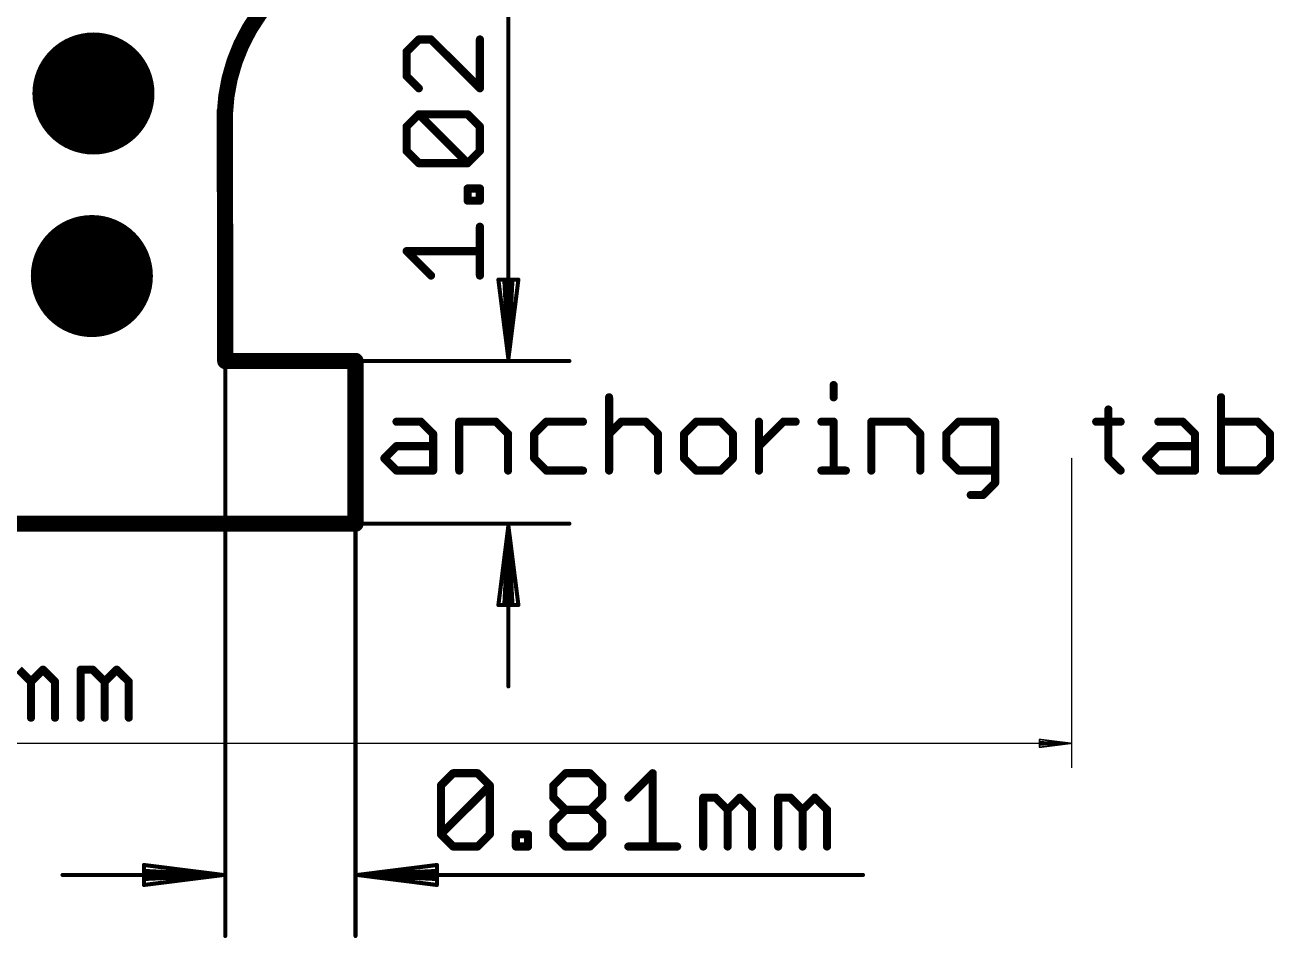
# Model space of a CAD drawing. Extents: x -2.9 to 20.2, y -3 to 22.1.
# Drawn here: x 7.18 to 14.98, y -2.99 to 2.71 of the extents above; entities that cross this region are included whole.
import ezdxf

# ---------------------------------------------------------------- set-up
doc = ezdxf.new("R2010")
doc.units = 0
for name, color, linetype in [('17', 82, 'CONTINUOUS'), ('20', 7, 'CONTINUOUS'), ('51', 254, 'CONTINUOUS')]:
    doc.layers.add(name, color=color, linetype=linetype)

# ---------------------------------------------------------------- blocks, each defined once
blk = doc.blocks.new('ROUNDP')
at = {"const_width": 0.5}
blk.add_lwpolyline([(0, -0.25, 1), (0, 0.25, 1), (0, -0.25)], format="xyb", dxfattribs=at)

msp = doc.modelspace()

# ---------------------------------------------------------------- linework, layer by layer
at = {"layer": '20'}
for points, const_width in [([(9.61, 3.25, 0.4142), (8.43, 2.15)], 0.1016), ([(8.4554, 2.17, 1), (8.4046, 2.17)], 0.0508), ([(8.4046, 2.1509, 1), (8.4554, 2.1491)], 0.0508), ([(8.4328, 0.635, 1), (8.4328, 0.5842)], 0.0508), ([(8.4074, 0.6096, 1), (8.4582, 0.6096)], 0.0508), ([(9.271, 0.6096, 1), (9.2202, 0.6096)], 0.0508), ([(9.2456, 0.5842, 1), (9.2456, 0.635)], 0.0508), ([(8.4328, -0.381, 1), (8.4328, -0.4318)], 0.0508), ([(8.4328, -0.4314, 1), (8.4328, -0.3814)], 0.05), ([(9.2202, -0.4064, 1), (9.271, -0.4064)], 0.0508), ([(9.2456, -0.4318, 1), (9.2456, -0.381)], 0.0508)]:
    msp.add_lwpolyline(points, format="xyb", dxfattribs=dict(at, const_width=const_width))
for points, const_width in [([(8.4328, 0.6096), (8.43, 2.17)], 0.1016), ([(9.2456, 0.6096), (8.4328, 0.6096)], 0.1016), ([(9.2456, -0.4064), (9.2456, 0.6096)], 0.1016), ([(-1.5624, -0.4064), (8.4328, -0.4064)], 0.1), ([(8.4328, -0.4064), (9.2456, -0.4064)], 0.1016)]:
    msp.add_lwpolyline(points, dxfattribs=dict(at, const_width=const_width))
at = {"layer": '51'}
for points, const_width in [([(10.2, 0.6223), (10.2, 3.7775)], 0.0254), ([(9.6409, 2.6175), (9.5646, 2.5412)], 0.0508), ([(9.7171, 2.6175), (9.6409, 2.6175)], 0.0508), ([(10.0222, 2.3124), (9.7171, 2.6175)], 0.0508), ([(10.0222, 2.6175), (10.0222, 2.3124)], 0.0508), ([(9.5646, 2.5412), (9.5646, 2.3887)], 0.0508), ([(9.5646, 2.3887), (9.6409, 2.3124)], 0.0508), ([(9.5646, 2.0734), (9.6409, 2.1497)], 0.0508), ([(9.6409, 2.1497), (9.9459, 2.1497)], 0.0508), ([(9.9459, 1.8446), (9.6409, 2.1497)], 0.0508), ([(9.9459, 2.1497), (10.0222, 2.0734)], 0.0508), ([(9.5646, 1.9209), (9.5646, 2.0734)], 0.0508), ([(10.0222, 2.0734), (10.0222, 1.9209)], 0.0508), ([(9.6409, 1.8446), (9.5646, 1.9209)], 0.0508), ([(10.0222, 1.9209), (9.9459, 1.8446)], 0.0508), ([(9.9459, 1.8446), (9.6409, 1.8446)], 0.0508), ([(9.9459, 1.6108), (9.9459, 1.687)], 0.0508), ([(9.9459, 1.687), (10.0222, 1.687)], 0.0508), ([(10.0222, 1.687), (10.0222, 1.6108)], 0.0508), ([(10.0222, 1.6108), (9.9459, 1.6108)], 0.0508), ([(10.0222, 1.143), (10.0222, 1.4481)], 0.0508), ([(9.7171, 1.143), (9.5646, 1.2955)], 0.0508), ([(9.5646, 1.2955), (10.0222, 1.2955)], 0.0508), ([(10.2, 0.6223), (10.1376, 1.1176)], 0.0254), ([(10.1376, 1.1176), (10.2624, 1.1176)], 0.0254), ([(10.2, 0.6223), (10.1746, 1.1176)], 0.0254), ([(10.2624, 1.1176), (10.2, 0.6223)], 0.0254), ([(10.2254, 1.1176), (10.2, 0.6223)], 0.0254), ([(8.4328, 0.6096), (8.4328, -2.981)], 0.0254), ([(9.2456, 0.6096), (9.2456, -2.981)], 0.0254), ([(9.2456, 0.6096), (10.581, 0.6096)], 0.0254), ([(12.2303, 0.4593), (12.2303, 0.383)], 0.0508), ([(10.8287, 0.383), (10.8287, -0.0746)], 0.0508), ([(14.6487, 0.383), (14.6487, -0.0746)], 0.0508), ([(13.9454, 0.3067), (13.9454, 0.0017)], 0.0508), ([(9.5017, 0.2305), (9.6542, 0.2305)], 0.0508), ([(9.6542, 0.2305), (9.7305, 0.1542)], 0.0508), ([(9.8932, -0.0746), (9.8932, 0.2305)], 0.0508), ([(9.8932, 0.2305), (10.122, 0.2305)], 0.0508), ([(10.122, 0.2305), (10.1982, 0.1542)], 0.0508), ([(10.4372, 0.2305), (10.3609, 0.1542)], 0.0508), ([(10.666, 0.2305), (10.4372, 0.2305)], 0.0508), ([(10.8287, 0.1542), (10.9049, 0.2305)], 0.0508), ([(10.9049, 0.2305), (11.0575, 0.2305)], 0.0508), ([(11.0575, 0.2305), (11.1337, 0.1542)], 0.0508), ([(11.3727, 0.2305), (11.2964, 0.1542)], 0.0508), ([(11.5252, 0.2305), (11.3727, 0.2305)], 0.0508), ([(11.6015, 0.1542), (11.5252, 0.2305)], 0.0508), ([(11.7642, -0.0746), (11.7642, 0.2305)], 0.0508), ([(11.7642, 0.0779), (11.9167, 0.2305)], 0.0508), ([(11.9167, 0.2305), (11.993, 0.2305)], 0.0508), ([(12.154, 0.2305), (12.2303, 0.2305)], 0.0508), ([(12.2303, 0.2305), (12.2303, -0.0746)], 0.0508), ([(12.4658, -0.0746), (12.4658, 0.2305)], 0.0508), ([(12.4658, 0.2305), (12.6946, 0.2305)], 0.0508), ([(12.6946, 0.2305), (12.7709, 0.1542)], 0.0508), ([(13.0099, 0.2305), (12.9336, 0.1542)], 0.0508), ([(13.2386, 0.2305), (13.0099, 0.2305)], 0.0508), ([(13.2386, -0.1509), (13.2386, 0.2305)], 0.0508), ([(13.8691, 0.2305), (14.0216, 0.2305)], 0.0508), ([(14.2572, 0.2305), (14.4097, 0.2305)], 0.0508), ([(14.4097, 0.2305), (14.486, 0.1542)], 0.0508), ([(14.8775, 0.2305), (14.6487, 0.2305)], 0.0508), ([(14.9538, 0.1542), (14.8775, 0.2305)], 0.0508), ([(9.7305, 0.1542), (9.7305, -0.0746)], 0.0508), ([(10.1982, 0.1542), (10.1982, -0.0746)], 0.0508), ([(10.3609, 0.1542), (10.3609, 0.0017)], 0.0508), ([(11.1337, 0.1542), (11.1337, -0.0746)], 0.0508), ([(11.2964, 0.1542), (11.2964, 0.0017)], 0.0508), ([(11.6015, 0.0017), (11.6015, 0.1542)], 0.0508), ([(12.7709, 0.1542), (12.7709, -0.0746)], 0.0508), ([(12.9336, 0.1542), (12.9336, 0.0017)], 0.0508), ([(14.486, 0.1542), (14.486, -0.0746)], 0.0508), ([(14.9538, 0.0017), (14.9538, 0.1542)], 0.0508), ([(9.4254, 0.0017), (9.5017, 0.0779)], 0.0508), ([(9.5017, 0.0779), (9.7305, 0.0779)], 0.0508), ([(14.1809, 0.0017), (14.2572, 0.0779)], 0.0508), ([(14.2572, 0.0779), (14.486, 0.0779)], 0.0508), ([(9.5017, -0.0746), (9.4254, 0.0017)], 0.0508), ([(10.3609, 0.0017), (10.4372, -0.0746)], 0.0508), ([(11.2964, 0.0017), (11.3727, -0.0746)], 0.0508), ([(11.5252, -0.0746), (11.6015, 0.0017)], 0.0508), ([(12.9336, 0.0017), (13.0099, -0.0746)], 0.0508), ([(13.716, 0), (13.716, -1.928)], 0.01), ([(13.9454, 0.0017), (14.0216, -0.0746)], 0.0508), ([(14.2572, -0.0746), (14.1809, 0.0017)], 0.0508), ([(14.8775, -0.0746), (14.9538, 0.0017)], 0.0508), ([(9.7305, -0.0746), (9.5017, -0.0746)], 0.0508), ([(10.4372, -0.0746), (10.666, -0.0746)], 0.0508), ([(11.3727, -0.0746), (11.5252, -0.0746)], 0.0508), ([(12.154, -0.0746), (12.3065, -0.0746)], 0.0508), ([(13.0099, -0.0746), (13.2386, -0.0746)], 0.0508), ([(14.486, -0.0746), (14.2572, -0.0746)], 0.0508), ([(14.6487, -0.0746), (14.8775, -0.0746)], 0.0508), ([(13.1624, -0.2271), (13.2386, -0.1509)], 0.0508), ([(13.0861, -0.2271), (13.1624, -0.2271)], 0.0508), ([(9.2456, -0.4064), (10.581, -0.4064)], 0.0254), ([(10.2, -0.4191), (10.1376, -0.9144)], 0.0254), ([(10.2, -0.4191), (10.1746, -0.9144)], 0.0254), ([(10.2, -0.4191), (10.2, -1.4224)], 0.0254), ([(10.2624, -0.9144), (10.2, -0.4191)], 0.0254), ([(10.2254, -0.9144), (10.2, -0.4191)], 0.0254), ([(10.1376, -0.9144), (10.2624, -0.9144)], 0.0254), ([(7.1451, -1.3179), (7.22, -1.3928)], 0.0508), ([(7.22, -1.3928), (7.2949, -1.3179)], 0.0508), ([(7.2949, -1.3179), (7.3699, -1.3928)], 0.0508), ([(7.5305, -1.6176), (7.5305, -1.3179)], 0.0508), ([(7.5305, -1.3179), (7.6055, -1.3179)], 0.0508), ([(7.6055, -1.3179), (7.6804, -1.3928)], 0.0508), ([(7.6804, -1.3928), (7.7553, -1.3179)], 0.0508), ([(7.7553, -1.3179), (7.8303, -1.3928)], 0.0508), ([(7.22, -1.3928), (7.22, -1.6176)], 0.0508), ([(7.3699, -1.3928), (7.3699, -1.6176)], 0.0508), ([(7.6804, -1.3928), (7.6804, -1.6176)], 0.0508), ([(7.8303, -1.3928), (7.8303, -1.6176)], 0.0508), ([(-0.757, -1.778), (13.711, -1.778)], 0.01), ([(13.711, -1.778), (13.516, -1.7534)], 0.01), ([(13.516, -1.7534), (13.516, -1.8026)], 0.01), ([(13.711, -1.778), (13.516, -1.768)], 0.01), ([(13.516, -1.8026), (13.711, -1.778)], 0.01), ([(13.516, -1.788), (13.711, -1.778)], 0.01), ([(9.779, -2.0409), (9.8553, -1.9646)], 0.0508), ([(9.8553, -1.9646), (10.0078, -1.9646)], 0.0508), ([(10.0078, -1.9646), (10.0841, -2.0409)], 0.0508), ([(10.4806, -2.0409), (10.5569, -1.9646)], 0.0508), ([(10.5569, -1.9646), (10.7094, -1.9646)], 0.0508), ([(10.7094, -1.9646), (10.7857, -2.0409)], 0.0508), ([(10.9484, -2.1171), (11.1009, -1.9646)], 0.0508), ([(11.1009, -1.9646), (11.1009, -2.4222)], 0.0508), ([(9.779, -2.3459), (9.779, -2.0409)], 0.0508), ([(9.779, -2.3459), (10.0841, -2.0409)], 0.0508), ([(10.0841, -2.0409), (10.0841, -2.3459)], 0.0508), ([(10.4806, -2.1171), (10.4806, -2.0409)], 0.0508), ([(10.7857, -2.0409), (10.7857, -2.1171)], 0.0508), ([(10.5569, -2.1934), (10.4806, -2.1171)], 0.0508), ([(10.7857, -2.1171), (10.7094, -2.1934)], 0.0508), ([(11.4162, -2.4222), (11.4162, -2.1171)], 0.0508), ([(11.4162, -2.1171), (11.4924, -2.1171)], 0.0508), ([(11.4924, -2.1171), (11.5687, -2.1934)], 0.0508), ([(11.5687, -2.1934), (11.6449, -2.1171)], 0.0508), ([(11.6449, -2.1171), (11.7212, -2.1934)], 0.0508), ([(11.8839, -2.4222), (11.8839, -2.1171)], 0.0508), ([(11.8839, -2.1171), (11.9602, -2.1171)], 0.0508), ([(11.9602, -2.1171), (12.0364, -2.1934)], 0.0508), ([(12.0364, -2.1934), (12.1127, -2.1171)], 0.0508), ([(12.1127, -2.1171), (12.189, -2.1934)], 0.0508), ([(10.4806, -2.2697), (10.5569, -2.1934)], 0.0508), ([(10.5569, -2.1934), (10.7094, -2.1934)], 0.0508), ([(10.7094, -2.1934), (10.7857, -2.2697)], 0.0508), ([(11.5687, -2.1934), (11.5687, -2.4222)], 0.0508), ([(11.7212, -2.1934), (11.7212, -2.4222)], 0.0508), ([(12.0364, -2.1934), (12.0364, -2.4222)], 0.0508), ([(12.189, -2.1934), (12.189, -2.4222)], 0.0508), ([(10.4806, -2.3459), (10.4806, -2.2697)], 0.0508), ([(10.7857, -2.2697), (10.7857, -2.3459)], 0.0508), ([(9.8553, -2.4222), (9.779, -2.3459)], 0.0508), ([(10.0841, -2.3459), (10.0078, -2.4222)], 0.0508), ([(10.2468, -2.4222), (10.2468, -2.3459)], 0.0508), ([(10.2468, -2.3459), (10.323, -2.3459)], 0.0508), ([(10.323, -2.3459), (10.323, -2.4222)], 0.0508), ([(10.5569, -2.4222), (10.4806, -2.3459)], 0.0508), ([(10.7857, -2.3459), (10.7094, -2.4222)], 0.0508), ([(10.0078, -2.4222), (9.8553, -2.4222)], 0.0508), ([(10.323, -2.4222), (10.2468, -2.4222)], 0.0508), ([(10.7094, -2.4222), (10.5569, -2.4222)], 0.0508), ([(10.9484, -2.4222), (11.2535, -2.4222)], 0.0508), ([(8.4201, -2.6), (7.9248, -2.5376)], 0.0254), ([(7.9248, -2.5376), (7.9248, -2.6624)], 0.0254), ([(8.4201, -2.6), (7.9248, -2.5746)], 0.0254), ([(9.2583, -2.6), (9.7536, -2.5376)], 0.0254), ([(9.2583, -2.6), (9.7536, -2.5746)], 0.0254), ([(9.7536, -2.5376), (9.7536, -2.6624)], 0.0254), ([(8.4201, -2.6), (7.4168, -2.6)], 0.0254), ([(7.9248, -2.6624), (8.4201, -2.6)], 0.0254), ([(7.9248, -2.6254), (8.4201, -2.6)], 0.0254), ([(9.2583, -2.6), (12.4135, -2.6)], 0.0254), ([(9.7536, -2.6624), (9.2583, -2.6)], 0.0254), ([(9.7536, -2.6254), (9.2583, -2.6)], 0.0254)]:
    msp.add_lwpolyline(points, dxfattribs=dict(at, const_width=const_width))
for points, const_width in [([(9.6409, 2.6302, 1), (9.6409, 2.6048)], 0.0254), ([(9.6499, 2.6085, 1), (9.6319, 2.6264)], 0.0254), ([(9.7261, 2.6264, 1), (9.7082, 2.6085)], 0.0254), ([(9.7171, 2.6048, 1), (9.7171, 2.6302)], 0.0254), ([(10.0349, 2.6175, 1), (10.0095, 2.6175)], 0.0254), ([(9.5773, 2.5412, 1), (9.5519, 2.5412)], 0.0254), ([(9.5556, 2.5502, 1), (9.5736, 2.5322)], 0.0254), ([(9.5736, 2.3976, 1), (9.5556, 2.3797)], 0.0254), ([(9.5519, 2.3887, 1), (9.5773, 2.3887)], 0.0254), ([(9.6319, 2.3034, 1), (9.6499, 2.3214)], 0.0254), ([(10.0095, 2.3124, 1), (10.0349, 2.3124)], 0.0254), ([(10.0132, 2.3034, 1), (10.0312, 2.3214)], 0.0254), ([(9.6409, 2.1624, 1), (9.6409, 2.137)], 0.0254), ([(9.6499, 2.1587, 1), (9.6319, 2.1407)], 0.0254), ([(9.6499, 2.1407, 1), (9.6319, 2.1587)], 0.0254), ([(9.9549, 2.1587, 1), (9.937, 2.1407)], 0.0254), ([(9.9459, 2.137, 1), (9.9459, 2.1624)], 0.0254), ([(9.5773, 2.0734, 1), (9.5519, 2.0734)], 0.0254), ([(9.5556, 2.0824, 1), (9.5736, 2.0645)], 0.0254), ([(10.0349, 2.0734, 1), (10.0095, 2.0734)], 0.0254), ([(10.0132, 2.0645, 1), (10.0312, 2.0824)], 0.0254), ([(9.5736, 1.9299, 1), (9.5556, 1.9119)], 0.0254), ([(9.5519, 1.9209, 1), (9.5773, 1.9209)], 0.0254), ([(10.0095, 1.9209, 1), (10.0349, 1.9209)], 0.0254), ([(10.0312, 1.9119, 1), (10.0132, 1.9299)], 0.0254), ([(9.6409, 1.8573, 1), (9.6409, 1.8319)], 0.0254), ([(9.6319, 1.8357, 1), (9.6499, 1.8536)], 0.0254), ([(9.937, 1.8536, 1), (9.9549, 1.8357)], 0.0254), ([(9.937, 1.8357, 1), (9.9549, 1.8536)], 0.0254), ([(9.9459, 1.8319, 1), (9.9459, 1.8573)], 0.0254), ([(9.9586, 1.687, 1), (9.9332, 1.687)], 0.0254), ([(9.9459, 1.6997, 1), (9.9459, 1.6743)], 0.0254), ([(10.0349, 1.687, 1), (10.0095, 1.687)], 0.0254), ([(10.0222, 1.6743, 1), (10.0222, 1.6997)], 0.0254), ([(9.9459, 1.6235, 1), (9.9459, 1.5981)], 0.0254), ([(9.9332, 1.6108, 1), (9.9586, 1.6108)], 0.0254), ([(10.0095, 1.6108, 1), (10.0349, 1.6108)], 0.0254), ([(10.0222, 1.5981, 1), (10.0222, 1.6235)], 0.0254), ([(10.0349, 1.4481, 1), (10.0095, 1.4481)], 0.0254), ([(9.5736, 1.3045, 1), (9.5556, 1.2865)], 0.0254), ([(9.5646, 1.3082, 1), (9.5646, 1.2828)], 0.0254), ([(10.0222, 1.2828, 1), (10.0222, 1.3082)], 0.0254), ([(9.7082, 1.134, 1), (9.7261, 1.152)], 0.0254), ([(10.0095, 1.143, 1), (10.0349, 1.143)], 0.0254), ([(10.1376, 1.124, 1), (10.1376, 1.1113)], 0.0127), ([(10.1439, 1.1184, 1), (10.1313, 1.1168)], 0.0127), ([(10.1809, 1.1179, 1), (10.1683, 1.1173)], 0.0127), ([(10.2317, 1.1173, 1), (10.2191, 1.1179)], 0.0127), ([(10.2687, 1.1168, 1), (10.2561, 1.1184)], 0.0127), ([(10.2624, 1.1113, 1), (10.2624, 1.124)], 0.0127), ([(10.1937, 0.6231, 1), (10.2063, 0.6215)], 0.0127), ([(10.1937, 0.6226, 1), (10.2063, 0.622)], 0.0127), ([(10.1937, 0.6215, 1), (10.2063, 0.6231)], 0.0127), ([(10.1937, 0.622, 1), (10.2063, 0.6226)], 0.0127), ([(10.1937, 0.6223, 1), (10.2064, 0.6223)], 0.0127), ([(8.4391, 0.6096, 1), (8.4265, 0.6096)], 0.0127), ([(9.2519, 0.6096, 1), (9.2393, 0.6096)], 0.0127), ([(9.2456, 0.6159, 1), (9.2456, 0.6033)], 0.0127), ([(10.581, 0.6033, 1), (10.581, 0.6159)], 0.0127), ([(12.243, 0.4593, 1), (12.2176, 0.4593)], 0.0254), ([(10.8414, 0.383, 1), (10.816, 0.383)], 0.0254), ([(12.2176, 0.383, 1), (12.243, 0.383)], 0.0254), ([(14.6614, 0.383, 1), (14.636, 0.383)], 0.0254), ([(13.9581, 0.3067, 1), (13.9327, 0.3067)], 0.0254), ([(9.5017, 0.2432, 1), (9.5017, 0.2178)], 0.0254), ([(9.6632, 0.2394, 1), (9.6452, 0.2215)], 0.0254), ([(9.6542, 0.2178, 1), (9.6542, 0.2432)], 0.0254), ([(9.9059, 0.2305, 1), (9.8805, 0.2305)], 0.0254), ([(9.8932, 0.2432, 1), (9.8932, 0.2178)], 0.0254), ([(10.1309, 0.2394, 1), (10.113, 0.2215)], 0.0254), ([(10.122, 0.2178, 1), (10.122, 0.2432)], 0.0254), ([(10.4372, 0.2432, 1), (10.4372, 0.2178)], 0.0254), ([(10.4462, 0.2215, 1), (10.4282, 0.2394)], 0.0254), ([(10.666, 0.2178, 1), (10.666, 0.2432)], 0.0254), ([(10.9049, 0.2432, 1), (10.9049, 0.2178)], 0.0254), ([(10.9139, 0.2215, 1), (10.896, 0.2394)], 0.0254), ([(11.0665, 0.2394, 1), (11.0485, 0.2215)], 0.0254), ([(11.0575, 0.2178, 1), (11.0575, 0.2432)], 0.0254), ([(11.3727, 0.2432, 1), (11.3727, 0.2178)], 0.0254), ([(11.3817, 0.2215, 1), (11.3637, 0.2394)], 0.0254), ([(11.5342, 0.2394, 1), (11.5163, 0.2215)], 0.0254), ([(11.5252, 0.2178, 1), (11.5252, 0.2432)], 0.0254), ([(11.7769, 0.2305, 1), (11.7515, 0.2305)], 0.0254), ([(11.9167, 0.2432, 1), (11.9167, 0.2178)], 0.0254), ([(11.9257, 0.2215, 1), (11.9077, 0.2394)], 0.0254), ([(11.993, 0.2178, 1), (11.993, 0.2432)], 0.0254), ([(12.154, 0.2432, 1), (12.154, 0.2178)], 0.0254), ([(12.243, 0.2305, 1), (12.2176, 0.2305)], 0.0254), ([(12.2303, 0.2178, 1), (12.2303, 0.2432)], 0.0254), ([(12.4785, 0.2305, 1), (12.4531, 0.2305)], 0.0254), ([(12.4658, 0.2432, 1), (12.4658, 0.2178)], 0.0254), ([(12.7036, 0.2394, 1), (12.6856, 0.2215)], 0.0254), ([(12.6946, 0.2178, 1), (12.6946, 0.2432)], 0.0254), ([(13.0099, 0.2432, 1), (13.0099, 0.2178)], 0.0254), ([(13.0188, 0.2215, 1), (13.0009, 0.2394)], 0.0254), ([(13.2514, 0.2305, 1), (13.2259, 0.2305)], 0.0254), ([(13.2386, 0.2178, 1), (13.2386, 0.2432)], 0.0254), ([(13.8691, 0.2432, 1), (13.8691, 0.2178)], 0.0254), ([(14.0216, 0.2178, 1), (14.0216, 0.2432)], 0.0254), ([(14.2572, 0.2432, 1), (14.2572, 0.2178)], 0.0254), ([(14.4187, 0.2394, 1), (14.4008, 0.2215)], 0.0254), ([(14.4097, 0.2178, 1), (14.4097, 0.2432)], 0.0254), ([(14.6487, 0.2432, 1), (14.6487, 0.2178)], 0.0254), ([(14.8865, 0.2394, 1), (14.8685, 0.2215)], 0.0254), ([(14.8775, 0.2178, 1), (14.8775, 0.2432)], 0.0254), ([(9.7432, 0.1542, 1), (9.7178, 0.1542)], 0.0254), ([(9.7215, 0.1452, 1), (9.7394, 0.1632)], 0.0254), ([(10.2109, 0.1542, 1), (10.1855, 0.1542)], 0.0254), ([(10.1892, 0.1452, 1), (10.2072, 0.1632)], 0.0254), ([(10.3736, 0.1542, 1), (10.3482, 0.1542)], 0.0254), ([(10.3519, 0.1632, 1), (10.3699, 0.1452)], 0.0254), ([(10.8197, 0.1632, 1), (10.8377, 0.1452)], 0.0254), ([(11.1464, 0.1542, 1), (11.121, 0.1542)], 0.0254), ([(11.1248, 0.1452, 1), (11.1427, 0.1632)], 0.0254), ([(11.3091, 0.1542, 1), (11.2837, 0.1542)], 0.0254), ([(11.2875, 0.1632, 1), (11.3054, 0.1452)], 0.0254), ([(11.6142, 0.1542, 1), (11.5888, 0.1542)], 0.0254), ([(11.5925, 0.1452, 1), (11.6105, 0.1632)], 0.0254), ([(12.7836, 0.1542, 1), (12.7582, 0.1542)], 0.0254), ([(12.7619, 0.1452, 1), (12.7799, 0.1632)], 0.0254), ([(12.9463, 0.1542, 1), (12.9209, 0.1542)], 0.0254), ([(12.9246, 0.1632, 1), (12.9426, 0.1452)], 0.0254), ([(14.4987, 0.1542, 1), (14.4733, 0.1542)], 0.0254), ([(14.477, 0.1452, 1), (14.495, 0.1632)], 0.0254), ([(14.9665, 0.1542, 1), (14.9411, 0.1542)], 0.0254), ([(14.9448, 0.1452, 1), (14.9627, 0.1632)], 0.0254), ([(9.5017, 0.0906, 1), (9.5017, 0.0652)], 0.0254), ([(9.5106, 0.0689, 1), (9.4927, 0.0869)], 0.0254), ([(9.7305, 0.0652, 1), (9.7305, 0.0906)], 0.0254), ([(11.7552, 0.0869, 1), (11.7732, 0.0689)], 0.0254), ([(14.2572, 0.0906, 1), (14.2572, 0.0652)], 0.0254), ([(14.2662, 0.0689, 1), (14.2482, 0.0869)], 0.0254), ([(14.486, 0.0652, 1), (14.486, 0.0906)], 0.0254), ([(9.4344, 0.0106, 1), (9.4164, -0.0073)], 0.0254), ([(9.4164, 0.0106, 1), (9.4344, -0.0073)], 0.0254), ([(10.3699, 0.0106, 1), (10.3519, -0.0073)], 0.0254), ([(10.3482, 0.0017, 1), (10.3736, 0.0017)], 0.0254), ([(11.2837, 0.0017, 1), (11.3091, 0.0017)], 0.0254), ([(11.3054, 0.0106, 1), (11.2875, -0.0073)], 0.0254), ([(11.5888, 0.0017, 1), (11.6142, 0.0017)], 0.0254), ([(11.6105, -0.0073, 1), (11.5925, 0.0106)], 0.0254), ([(12.9426, 0.0106, 1), (12.9246, -0.0073)], 0.0254), ([(12.9209, 0.0017, 1), (12.9463, 0.0017)], 0.0254), ([(13.7185, 0, 1), (13.7135, 0)], 0.005), ([(13.9544, 0.0106, 1), (13.9364, -0.0073)], 0.0254), ([(13.9327, 0.0017, 1), (13.9581, 0.0017)], 0.0254), ([(14.1899, 0.0106, 1), (14.172, -0.0073)], 0.0254), ([(14.172, 0.0106, 1), (14.1899, -0.0073)], 0.0254), ([(14.9411, 0.0017, 1), (14.9665, 0.0017)], 0.0254), ([(14.9627, -0.0073, 1), (14.9448, 0.0106)], 0.0254), ([(9.5017, -0.0619, 1), (9.5017, -0.0873)], 0.0254), ([(9.4927, -0.0836, 1), (9.5106, -0.0656)], 0.0254), ([(9.7178, -0.0746, 1), (9.7432, -0.0746)], 0.0254), ([(9.7305, -0.0873, 1), (9.7305, -0.0619)], 0.0254), ([(9.8805, -0.0746, 1), (9.9059, -0.0746)], 0.0254), ([(10.1855, -0.0746, 1), (10.2109, -0.0746)], 0.0254), ([(10.4372, -0.0619, 1), (10.4372, -0.0873)], 0.0254), ([(10.4282, -0.0836, 1), (10.4462, -0.0656)], 0.0254), ([(10.666, -0.0873, 1), (10.666, -0.0619)], 0.0254), ([(10.816, -0.0746, 1), (10.8414, -0.0746)], 0.0254), ([(11.121, -0.0746, 1), (11.1464, -0.0746)], 0.0254), ([(11.3727, -0.0619, 1), (11.3727, -0.0873)], 0.0254), ([(11.3637, -0.0836, 1), (11.3817, -0.0656)], 0.0254), ([(11.5163, -0.0656, 1), (11.5342, -0.0836)], 0.0254), ([(11.5252, -0.0873, 1), (11.5252, -0.0619)], 0.0254), ([(11.7515, -0.0746, 1), (11.7769, -0.0746)], 0.0254), ([(12.154, -0.0619, 1), (12.154, -0.0873)], 0.0254), ([(12.2176, -0.0746, 1), (12.243, -0.0746)], 0.0254), ([(12.3065, -0.0873, 1), (12.3065, -0.0619)], 0.0254), ([(12.4531, -0.0746, 1), (12.4785, -0.0746)], 0.0254), ([(12.7582, -0.0746, 1), (12.7836, -0.0746)], 0.0254), ([(13.0099, -0.0619, 1), (13.0099, -0.0873)], 0.0254), ([(13.0009, -0.0836, 1), (13.0188, -0.0656)], 0.0254), ([(13.2386, -0.0873, 1), (13.2386, -0.0619)], 0.0254), ([(14.0127, -0.0836, 1), (14.0306, -0.0656)], 0.0254), ([(14.2572, -0.0619, 1), (14.2572, -0.0873)], 0.0254), ([(14.2482, -0.0836, 1), (14.2662, -0.0656)], 0.0254), ([(14.4733, -0.0746, 1), (14.4987, -0.0746)], 0.0254), ([(14.486, -0.0873, 1), (14.486, -0.0619)], 0.0254), ([(14.6487, -0.0619, 1), (14.6487, -0.0873)], 0.0254), ([(14.636, -0.0746, 1), (14.6614, -0.0746)], 0.0254), ([(14.8685, -0.0656, 1), (14.8865, -0.0836)], 0.0254), ([(14.8775, -0.0873, 1), (14.8775, -0.0619)], 0.0254), ([(13.2259, -0.1509, 1), (13.2514, -0.1509)], 0.0254), ([(13.2476, -0.1598, 1), (13.2297, -0.1419)], 0.0254), ([(13.0861, -0.2144, 1), (13.0861, -0.2398)], 0.0254), ([(13.1534, -0.2181, 1), (13.1714, -0.2361)], 0.0254), ([(13.1624, -0.2398, 1), (13.1624, -0.2144)], 0.0254), ([(9.2456, -0.4001, 1), (9.2456, -0.4128)], 0.0127), ([(10.2063, -0.4183, 1), (10.1937, -0.4199)], 0.0127), ([(10.2063, -0.4188, 1), (10.1937, -0.4194)], 0.0127), ([(10.2064, -0.4191, 1), (10.1937, -0.4191)], 0.0127), ([(10.2063, -0.4199, 1), (10.1937, -0.4183)], 0.0127), ([(10.2063, -0.4194, 1), (10.1937, -0.4188)], 0.0127), ([(10.581, -0.4128, 1), (10.581, -0.4001)], 0.0127), ([(10.1313, -0.9136, 1), (10.1439, -0.9152)], 0.0127), ([(10.1376, -0.9081, 1), (10.1376, -0.9207)], 0.0127), ([(10.1683, -0.9141, 1), (10.1809, -0.9147)], 0.0127), ([(10.2191, -0.9147, 1), (10.2317, -0.9141)], 0.0127), ([(10.2561, -0.9152, 1), (10.2687, -0.9136)], 0.0127), ([(10.2624, -0.9207, 1), (10.2624, -0.9081)], 0.0127), ([(7.3039, -1.3089, 1), (7.286, -1.3269)], 0.0254), ([(7.3039, -1.3269, 1), (7.286, -1.3089)], 0.0254), ([(7.5432, -1.3179, 1), (7.5178, -1.3179)], 0.0254), ([(7.5305, -1.3052, 1), (7.5305, -1.3306)], 0.0254), ([(7.6144, -1.3089, 1), (7.5965, -1.3269)], 0.0254), ([(7.6055, -1.3306, 1), (7.6055, -1.3052)], 0.0254), ([(7.7643, -1.3089, 1), (7.7463, -1.3269)], 0.0254), ([(7.7643, -1.3269, 1), (7.7463, -1.3089)], 0.0254), ([(7.2327, -1.3928, 1), (7.2073, -1.3928)], 0.0254), ([(7.211, -1.3838, 1), (7.229, -1.4018)], 0.0254), ([(7.211, -1.4018, 1), (7.229, -1.3838)], 0.0254), ([(7.3826, -1.3928, 1), (7.3572, -1.3928)], 0.0254), ([(7.3609, -1.4018, 1), (7.3788, -1.3838)], 0.0254), ([(7.6931, -1.3928, 1), (7.6677, -1.3928)], 0.0254), ([(7.6714, -1.3838, 1), (7.6894, -1.4018)], 0.0254), ([(7.6714, -1.4018, 1), (7.6894, -1.3838)], 0.0254), ([(7.843, -1.3928, 1), (7.8176, -1.3928)], 0.0254), ([(7.8213, -1.4018, 1), (7.8392, -1.3838)], 0.0254), ([(10.1937, -1.4224, 1), (10.2064, -1.4224)], 0.0127), ([(7.2073, -1.6176, 1), (7.2327, -1.6176)], 0.0254), ([(7.3572, -1.6176, 1), (7.3826, -1.6176)], 0.0254), ([(7.5178, -1.6176, 1), (7.5432, -1.6176)], 0.0254), ([(7.6677, -1.6176, 1), (7.6931, -1.6176)], 0.0254), ([(7.8176, -1.6176, 1), (7.843, -1.6176)], 0.0254), ([(13.5185, -1.7534, 1), (13.5135, -1.7534)], 0.005), ([(13.5163, -1.751, 1), (13.5157, -1.7559)], 0.005), ([(13.5161, -1.7655, 1), (13.5159, -1.7705)], 0.005), ([(13.5159, -1.7855, 1), (13.5161, -1.7905)], 0.005), ([(13.7107, -1.7805, 1), (13.7113, -1.7755)], 0.005), ([(13.7113, -1.7805, 1), (13.7107, -1.7755)], 0.005), ([(13.7109, -1.7805, 1), (13.7111, -1.7755)], 0.005), ([(13.7111, -1.7805, 1), (13.7109, -1.7755)], 0.005), ([(13.711, -1.7805, 1), (13.711, -1.7755)], 0.005), ([(13.5157, -1.8001, 1), (13.5163, -1.805)], 0.005), ([(13.5135, -1.8026, 1), (13.5185, -1.8026)], 0.005), ([(9.8553, -1.9519, 1), (9.8553, -1.9773)], 0.0254), ([(9.8642, -1.9736, 1), (9.8463, -1.9556)], 0.0254), ([(10.0168, -1.9556, 1), (9.9988, -1.9736)], 0.0254), ([(10.0078, -1.9773, 1), (10.0078, -1.9519)], 0.0254), ([(10.5569, -1.9519, 1), (10.5569, -1.9773)], 0.0254), ([(10.5659, -1.9736, 1), (10.5479, -1.9556)], 0.0254), ([(10.7184, -1.9556, 1), (10.7005, -1.9736)], 0.0254), ([(10.7094, -1.9773, 1), (10.7094, -1.9519)], 0.0254), ([(11.1136, -1.9646, 1), (11.0882, -1.9646)], 0.0254), ([(11.1099, -1.9736, 1), (11.0919, -1.9556)], 0.0254), ([(13.7135, -1.928, 1), (13.7185, -1.928)], 0.005), ([(9.7917, -2.0409, 1), (9.7663, -2.0409)], 0.0254), ([(9.77, -2.0319, 1), (9.788, -2.0499)], 0.0254), ([(10.0968, -2.0409, 1), (10.0714, -2.0409)], 0.0254), ([(10.093, -2.0499, 1), (10.0751, -2.0319)], 0.0254), ([(10.0751, -2.0499, 1), (10.093, -2.0319)], 0.0254), ([(10.4933, -2.0409, 1), (10.4679, -2.0409)], 0.0254), ([(10.4717, -2.0319, 1), (10.4896, -2.0499)], 0.0254), ([(10.7984, -2.0409, 1), (10.773, -2.0409)], 0.0254), ([(10.7767, -2.0499, 1), (10.7947, -2.0319)], 0.0254), ([(10.4679, -2.1171, 1), (10.4933, -2.1171)], 0.0254), ([(10.4896, -2.1082, 1), (10.4717, -2.1261)], 0.0254), ([(10.773, -2.1171, 1), (10.7984, -2.1171)], 0.0254), ([(10.7947, -2.1261, 1), (10.7767, -2.1082)], 0.0254), ([(10.9394, -2.1082, 1), (10.9574, -2.1261)], 0.0254), ([(11.4289, -2.1171, 1), (11.4035, -2.1171)], 0.0254), ([(11.4162, -2.1044, 1), (11.4162, -2.1298)], 0.0254), ([(11.5014, -2.1082, 1), (11.4834, -2.1261)], 0.0254), ([(11.4924, -2.1298, 1), (11.4924, -2.1044)], 0.0254), ([(11.6539, -2.1082, 1), (11.636, -2.1261)], 0.0254), ([(11.6539, -2.1261, 1), (11.636, -2.1082)], 0.0254), ([(11.8966, -2.1171, 1), (11.8712, -2.1171)], 0.0254), ([(11.8839, -2.1044, 1), (11.8839, -2.1298)], 0.0254), ([(11.9692, -2.1082, 1), (11.9512, -2.1261)], 0.0254), ([(11.9602, -2.1298, 1), (11.9602, -2.1044)], 0.0254), ([(12.1217, -2.1082, 1), (12.1037, -2.1261)], 0.0254), ([(12.1217, -2.1261, 1), (12.1037, -2.1082)], 0.0254), ([(10.5569, -2.1807, 1), (10.5569, -2.2061)], 0.0254), ([(10.5659, -2.2024, 1), (10.5479, -2.1844)], 0.0254), ([(10.5479, -2.2024, 1), (10.5659, -2.1844)], 0.0254), ([(10.7184, -2.1844, 1), (10.7005, -2.2024)], 0.0254), ([(10.7005, -2.1844, 1), (10.7184, -2.2024)], 0.0254), ([(10.7094, -2.2061, 1), (10.7094, -2.1807)], 0.0254), ([(11.5814, -2.1934, 1), (11.556, -2.1934)], 0.0254), ([(11.5597, -2.1844, 1), (11.5777, -2.2024)], 0.0254), ([(11.5597, -2.2024, 1), (11.5777, -2.1844)], 0.0254), ([(11.7339, -2.1934, 1), (11.7085, -2.1934)], 0.0254), ([(11.7122, -2.2024, 1), (11.7302, -2.1844)], 0.0254), ([(12.0491, -2.1934, 1), (12.0237, -2.1934)], 0.0254), ([(12.0275, -2.1844, 1), (12.0454, -2.2024)], 0.0254), ([(12.0275, -2.2024, 1), (12.0454, -2.1844)], 0.0254), ([(12.2017, -2.1934, 1), (12.1763, -2.1934)], 0.0254), ([(12.18, -2.2024, 1), (12.198, -2.1844)], 0.0254), ([(10.4933, -2.2697, 1), (10.4679, -2.2697)], 0.0254), ([(10.4717, -2.2607, 1), (10.4896, -2.2787)], 0.0254), ([(10.7984, -2.2697, 1), (10.773, -2.2697)], 0.0254), ([(10.7767, -2.2787, 1), (10.7947, -2.2607)], 0.0254), ([(9.788, -2.337, 1), (9.77, -2.3549)], 0.0254), ([(9.77, -2.337, 1), (9.788, -2.3549)], 0.0254), ([(9.7663, -2.3459, 1), (9.7917, -2.3459)], 0.0254), ([(10.0714, -2.3459, 1), (10.0968, -2.3459)], 0.0254), ([(10.093, -2.3549, 1), (10.0751, -2.337)], 0.0254), ([(10.2595, -2.3459, 1), (10.2341, -2.3459)], 0.0254), ([(10.2468, -2.3332, 1), (10.2468, -2.3586)], 0.0254), ([(10.3357, -2.3459, 1), (10.3103, -2.3459)], 0.0254), ([(10.323, -2.3586, 1), (10.323, -2.3332)], 0.0254), ([(10.4679, -2.3459, 1), (10.4933, -2.3459)], 0.0254), ([(10.4896, -2.337, 1), (10.4717, -2.3549)], 0.0254), ([(10.773, -2.3459, 1), (10.7984, -2.3459)], 0.0254), ([(10.7947, -2.3549, 1), (10.7767, -2.337)], 0.0254), ([(9.8553, -2.4095, 1), (9.8553, -2.4349)], 0.0254), ([(9.8463, -2.4312, 1), (9.8642, -2.4132)], 0.0254), ([(9.9988, -2.4132, 1), (10.0168, -2.4312)], 0.0254), ([(10.0078, -2.4349, 1), (10.0078, -2.4095)], 0.0254), ([(10.2468, -2.4095, 1), (10.2468, -2.4349)], 0.0254), ([(10.2341, -2.4222, 1), (10.2595, -2.4222)], 0.0254), ([(10.3103, -2.4222, 1), (10.3357, -2.4222)], 0.0254), ([(10.323, -2.4349, 1), (10.323, -2.4095)], 0.0254), ([(10.5569, -2.4095, 1), (10.5569, -2.4349)], 0.0254), ([(10.5479, -2.4312, 1), (10.5659, -2.4132)], 0.0254), ([(10.7005, -2.4132, 1), (10.7184, -2.4312)], 0.0254), ([(10.7094, -2.4349, 1), (10.7094, -2.4095)], 0.0254), ([(10.9484, -2.4095, 1), (10.9484, -2.4349)], 0.0254), ([(11.0882, -2.4222, 1), (11.1136, -2.4222)], 0.0254), ([(11.2535, -2.4349, 1), (11.2535, -2.4095)], 0.0254), ([(11.4035, -2.4222, 1), (11.4289, -2.4222)], 0.0254), ([(11.556, -2.4222, 1), (11.5814, -2.4222)], 0.0254), ([(11.7085, -2.4222, 1), (11.7339, -2.4222)], 0.0254), ([(11.8712, -2.4222, 1), (11.8966, -2.4222)], 0.0254), ([(12.0237, -2.4222, 1), (12.0491, -2.4222)], 0.0254), ([(12.1763, -2.4222, 1), (12.2017, -2.4222)], 0.0254), ([(7.9312, -2.5376, 1), (7.9184, -2.5376)], 0.0127), ([(7.9256, -2.5313, 1), (7.924, -2.5439)], 0.0127), ([(7.9251, -2.5683, 1), (7.9245, -2.5809)], 0.0127), ([(9.7599, -2.5376, 1), (9.7473, -2.5376)], 0.0127), ([(9.7544, -2.5439, 1), (9.7528, -2.5313)], 0.0127), ([(9.7539, -2.5809, 1), (9.7533, -2.5683)], 0.0127), ([(7.4168, -2.5937, 1), (7.4168, -2.6063)], 0.0127), ([(7.9245, -2.6191, 1), (7.9251, -2.6317)], 0.0127), ([(7.924, -2.6561, 1), (7.9256, -2.6687)], 0.0127), ([(8.4209, -2.6063, 1), (8.4193, -2.5937)], 0.0127), ([(8.4193, -2.6063, 1), (8.4209, -2.5937)], 0.0127), ([(8.4204, -2.6063, 1), (8.4198, -2.5937)], 0.0127), ([(8.4198, -2.6063, 1), (8.4204, -2.5937)], 0.0127), ([(8.4201, -2.6063, 1), (8.4201, -2.5937)], 0.0127), ([(9.2591, -2.5937, 1), (9.2575, -2.6063)], 0.0127), ([(9.2586, -2.5937, 1), (9.258, -2.6063)], 0.0127), ([(9.2575, -2.5937, 1), (9.2591, -2.6063)], 0.0127), ([(9.258, -2.5937, 1), (9.2586, -2.6063)], 0.0127), ([(9.2583, -2.5937, 1), (9.2583, -2.6063)], 0.0127), ([(9.7528, -2.6687, 1), (9.7544, -2.6561)], 0.0127), ([(9.7533, -2.6317, 1), (9.7539, -2.6191)], 0.0127), ([(12.4135, -2.6063, 1), (12.4135, -2.5937)], 0.0127), ([(7.9184, -2.6624, 1), (7.9312, -2.6624)], 0.0127), ([(9.7473, -2.6624, 1), (9.7599, -2.6624)], 0.0127), ([(8.4265, -2.981, 1), (8.4391, -2.981)], 0.0127), ([(9.2393, -2.981, 1), (9.2519, -2.981)], 0.0127)]:
    msp.add_lwpolyline(points, format="xyb", dxfattribs=dict(at, const_width=const_width))

# ---------------------------------------------------------------- block references
at = {"layer": '17', "xscale": 0.762, "yscale": 0.762}
for p in [(7.61, 2.28), (7.61, 2.28), (7.6, 1.14), (7.6, 1.14)]:
    msp.add_blockref('ROUNDP', p, dxfattribs=at)

doc.saveas('drawing.dxf')
